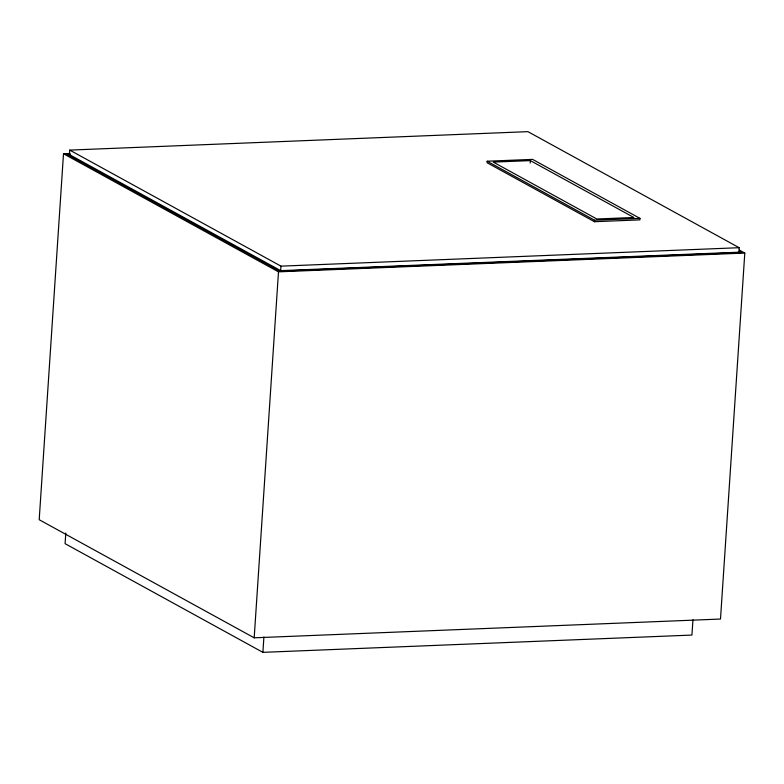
<?xml version="1.0" encoding="UTF-8"?>
<svg xmlns="http://www.w3.org/2000/svg" width="784" height="784" viewBox="0 0 784 784"><rect width="100%" height="100%" fill="white"/><g stroke="black" fill="none" stroke-linecap="round" stroke-linejoin="round"><path stroke-width="1.18" d="M69.629 153.488L63.504 153.733L39.2 519.714L254.183 637.813L720.496 619.046L744.8 253.065L739.449 250.125M69.737 150.097L69.443 154.605L280.672 270.647L738.861 252.203L739.165 247.705L527.936 131.653L69.737 150.097L280.976 266.148L739.165 247.705M65.797 533.091L65.092 543.675L262.895 652.347L691.939 635.069L692.958 619.781M254.183 637.813L278.487 271.842L63.504 153.733M280.672 270.647L280.976 266.148M262.895 652.347L263.904 637.049M487.168 161.21L487.06 162.719L594.448 221.705L639.881 219.883L639.979 218.383L532.601 159.387L487.168 161.21L594.546 220.206L639.979 218.383M530.18 163.052L530.347 160.612L493.283 162.102L596.8 218.981L633.864 217.491L530.347 160.612M594.448 221.705L594.546 220.206M70.58 154.085L66.914 154.232L279.741 271.156L741.399 252.575L739.253 251.399M278.487 271.842L744.8 253.065"/></g></svg>
